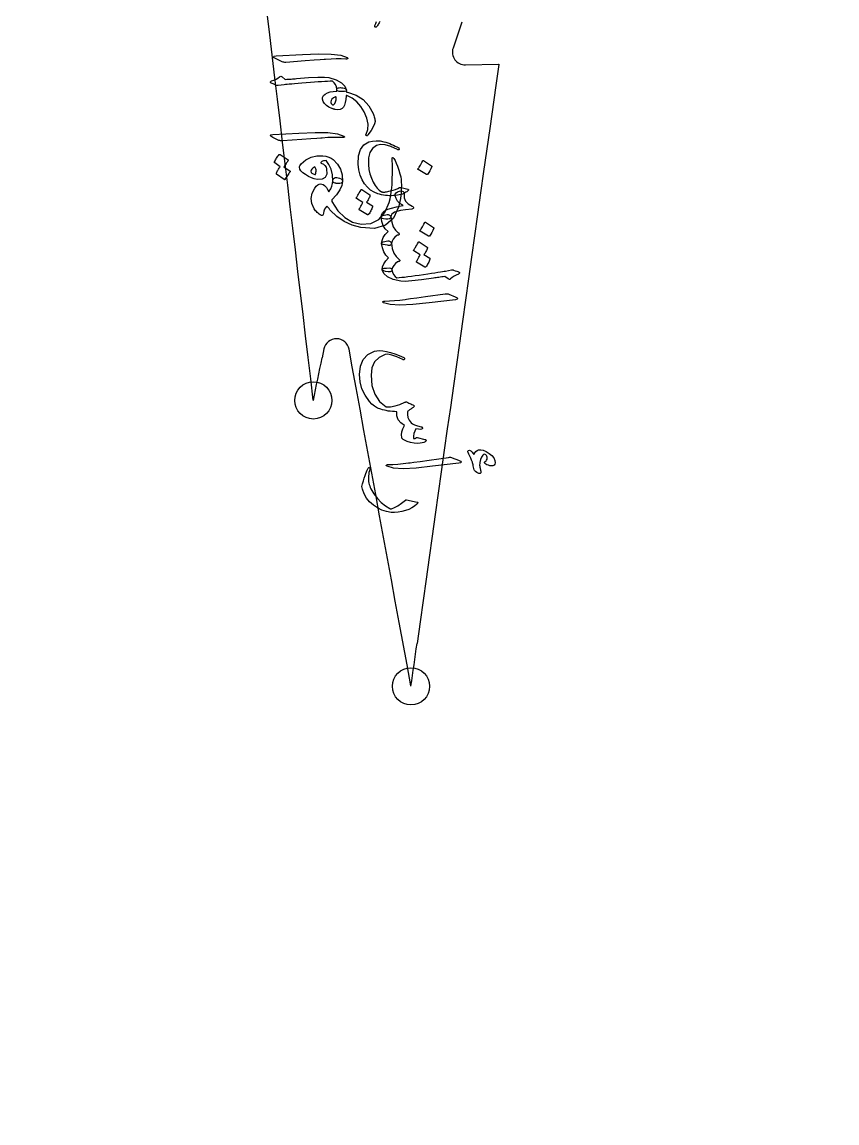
# Model space of a CAD drawing. Header units: millimetres. Extents: x -61 to 61, y -61 to 61.
# Drawn here: x -6.07 to 9.91, y 5.17 to 26.74 of the extents above; entities that cross this region are included whole.
import ezdxf

# ---------------------------------------------------------------- set-up
doc = ezdxf.new("R2010")
doc.units = ezdxf.units.MM
for name, color, linetype in [('CUT_INNER', 6, 'Continuous'), ('CUT_OUTER', 1, 'Continuous'), ('ENGRAVE', 7, 'Continuous'), ('TEXT', 5, 'Continuous')]:
    doc.layers.add(name, color=color, linetype=linetype)

msp = doc.modelspace()

# ---------------------------------------------------------------- linework, layer by layer
at = {"layer": 'CUT_INNER'}
for points in [[(-0.356, 19.3264), (-0.3567, 19.331), (-0.4062, 19.7464), (-0.4564, 20.1679), (-0.5065, 20.5894), (-0.5567, 21.0109), (-0.6571, 21.8539), (-0.7073, 22.2754), (-0.7574, 22.6968), (-0.8076, 23.1183), (-0.8578, 23.5398), (-0.908, 23.9613), (-0.9581, 24.3828), (-1.0083, 24.8043), (-1.0585, 25.2257), (-1.1087, 25.6472), (-1.209, 26.4902), (-1.2592, 26.9117)], [(2.5518, 26.7387), (2.3827, 26.2276)], [(2.6252, 25.8991), (3.2729, 25.9126), (3.2786, 25.9125), (3.2781, 25.9068), (3.2196, 25.4925), (3.1009, 24.6519), (2.9823, 23.8113), (2.9229, 23.391), (2.8636, 22.9707), (2.7449, 22.1301), (2.6856, 21.7098), (2.6262, 21.2895), (2.5669, 20.8692), (2.5076, 20.4489), (2.4482, 20.0286), (2.3889, 19.6084), (2.3296, 19.1881), (2.2702, 18.7678), (2.2109, 18.3475), (2.1515, 17.9272), (2.0329, 17.0866), (1.9735, 16.6663), (1.9142, 16.246), (1.8549, 15.8257), (1.7955, 15.4054), (1.7362, 14.9851), (1.6768, 14.5648)], [(-0.1476, 20.3342), (-0.1843, 20.1563)], [(1.5581, 13.7257), (1.5571, 13.7302), (1.4814, 14.1417), (1.3278, 14.9766), (1.251, 15.3941), (1.1742, 15.8115), (1.0974, 16.229), (1.0206, 16.6464), (0.9438, 17.0639), (0.867, 17.4813), (0.7902, 17.8988), (0.7134, 18.3163), (0.6366, 18.7337), (0.5598, 19.1512), (0.483, 19.5686), (0.4062, 19.9861), (0.3432, 20.3288)]]:
    msp.add_lwpolyline(points, dxfattribs=at)
for centre, radius, start, end in [((-0.0002, 17.3599), 35.4925, 90.05252, 183.22118), ((0.0003, 17.36), 35.4924, 355.66465, 87.11091), ((2.62, 26.1491), 0.25, 161.68919, 271.194), ((0.0973, 20.2836), 0.25, 10.42388, 168.32932), ((-771.8211, 179.3261), 787.8822, 348.2831252, 348.3447581), ((-778.4985, 124.4954), 787.8822, 351.917912, 351.9795449)]:
    msp.add_arc(centre, radius, start, end, dxfattribs=at)
at = {"layer": 'CUT_OUTER'}
msp.add_circle((0, 0), 60.75, dxfattribs=at)
at = {"layer": 'ENGRAVE'}
for centre, radius in [((0, 17.3597), 40.0734), ((-0.356, 19.325), 0.3645), ((1.5582, 13.7242), 0.3645)]:
    msp.add_circle(centre, radius, dxfattribs=at)
at = {"layer": 'TEXT'}
msp.add_lwpolyline([(0.9468, 26.7471), (0.9353, 26.7252), (0.9244, 26.7057), (0.914, 26.6883), (0.9044, 26.6731), (0.8955, 26.6598), (0.8874, 26.6487), (0.8806, 26.642), (0.8734, 26.6383), (0.8657, 26.6374), (0.8577, 26.6395), (0.8512, 26.6439), (0.8482, 26.6503), (0.8487, 26.6587), (0.8527, 26.669), (0.8692, 26.7092), (0.8816, 26.7457)], dxfattribs=at)
for points in [[(-1.0836, 26.017), (-1.1214, 26.0386), (-1.1343, 26.0553), (-1.1223, 26.0669), (-1.0854, 26.0736), (-0.5716, 26.0998), (-0.2562, 26.115), (-0.005, 26.1107), (0.182, 26.0869), (0.305, 26.0436), (0.3148, 26.0363), (0.3201, 26.0299), (0.3206, 26.0245), (0.3165, 26.0201), (0.3102, 26.0167), (0.3021, 26.0144), (0.2923, 26.0133), (0.2806, 26.0133), (0.1902, 26.0171), (0.094, 26.017), (-0.0078, 26.013), (-0.1152, 26.005), (-0.1433, 26.0035), (-0.2191, 25.9985), (-0.3427, 25.99), (-0.514, 25.9781), (-0.894, 25.9482), (-0.9142, 25.948), (-0.9327, 25.9499), (-0.9495, 25.9537), (-0.9647, 25.9596)], [(-1.0848, 25.4981), (-1.1183, 25.5136), (-1.1448, 25.5257), (-1.1645, 25.5344), (-1.1772, 25.5397), (-1.1853, 25.5437), (-1.1909, 25.5486), (-1.1942, 25.5545), (-1.1951, 25.5614), (-1.1935, 25.569), (-1.1893, 25.5752), (-1.1825, 25.5801), (-1.1732, 25.5835), (-1.1277, 25.5989), (-1.0865, 25.6179), (-1.0496, 25.6406), (-1.0169, 25.6668), (-1.0065, 25.6741), (-0.9951, 25.6758), (-0.9826, 25.672), (-0.969, 25.6626), (-0.9062, 25.6139), (-0.8771, 25.6158), (-0.8485, 25.6177), (-0.8204, 25.6197), (-0.7928, 25.6216), (-0.7658, 25.6236), (-0.7393, 25.6256), (-0.7133, 25.6277), (-0.6879, 25.6297), (-0.4522, 25.6486), (-0.2681, 25.6584), (-0.1357, 25.6592), (-0.055, 25.6509), (0.0902, 25.6052), (0.1965, 25.5491), (0.2639, 25.4827), (0.2924, 25.4059), (0.2923, 25.4038), (0.2922, 25.4017), (0.2922, 25.3996), (0.2921, 25.3975), (0.2798, 25.3856), (0.2526, 25.3788), (0.2104, 25.3771), (0.1532, 25.3804), (0.1322, 25.3833), (0.117, 25.3898), (0.1078, 25.4), (0.1044, 25.4139), (0.0961, 25.4674), (0.0788, 25.5123), (0.0525, 25.5487), (0.0172, 25.5767), (-0.0266, 25.5768), (-0.0765, 25.5757), (-0.1324, 25.5734), (-0.1944, 25.57), (-0.2623, 25.5655), (-0.3356, 25.56), (-0.4145, 25.5537), (-0.4989, 25.5463), (-0.5818, 25.5398), (-0.6564, 25.5337), (-0.7225, 25.528), (-0.7803, 25.5228), (-0.8297, 25.5182), (-0.8706, 25.5146), (-0.9032, 25.5119), (-0.9273, 25.5102), (-1.0473, 25.4944), (-1.0591, 25.4942), (-1.0692, 25.4948), (-1.0778, 25.4961), (-1.0848, 25.4981)], [(0.3136, 25.3631), (0.4835, 25.3068), (0.624, 25.2186), (0.7351, 25.0984), (0.8169, 24.9462), (0.825, 24.925), (0.8321, 24.9042), (0.8384, 24.8836), (0.8437, 24.8634), (0.8481, 24.8436), (0.8512, 24.8244), (0.8532, 24.8057), (0.8541, 24.7876), (0.8458, 24.743), (0.8199, 24.6845), (0.7764, 24.612), (0.7153, 24.5257), (0.7067, 24.5165), (0.6985, 24.5112), (0.6907, 24.5099), (0.6833, 24.5124), (0.6778, 24.5176), (0.6755, 24.5242), (0.6763, 24.5323), (0.6804, 24.5418), (0.7142, 24.6328), (0.7185, 24.7364), (0.6932, 24.8524), (0.6384, 24.981), (0.573, 25.0868), (0.4945, 25.1754), (0.403, 25.2468), (0.2984, 25.301), (0.2946, 25.3008), (0.2916, 25.2997), (0.2893, 25.2979), (0.2877, 25.2952), (0.2805, 25.2234), (0.2695, 25.1625), (0.2548, 25.1126), (0.2364, 25.0734), (0.2092, 25.0437), (0.1726, 25.0259), (0.1266, 25.0201), (0.0712, 25.0261), (0.0638, 25.0276), (0.0564, 25.0293), (0.0488, 25.0313), (0.0411, 25.0336), (0.0332, 25.0362), (0.0249, 25.039), (0.0162, 25.0422), (0.0071, 25.0456), (-0.0515, 25.0726), (-0.0997, 25.1045), (-0.1375, 25.1412), (-0.1649, 25.1826), (-0.1791, 25.2244), (-0.1772, 25.2622), (-0.1593, 25.2958), (-0.1254, 25.3253), (-0.0788, 25.3504), (-0.0252, 25.3687), (0.0355, 25.3801), (0.1032, 25.3847), (0.1033, 25.3888), (0.1033, 25.3928), (0.1031, 25.3966), (0.1028, 25.4004), (0.1025, 25.4041), (0.1023, 25.408), (0.1023, 25.412), (0.1024, 25.4161), (0.106, 25.43), (0.1155, 25.4406), (0.1309, 25.4478), (0.1521, 25.4516), (0.1753, 25.4526), (0.1986, 25.4512), (0.2221, 25.4475), (0.2458, 25.4414), (0.2665, 25.4338), (0.2812, 25.4257), (0.2899, 25.4171), (0.2925, 25.408), (0.2908, 25.3683), (0.2946, 25.3679), (0.2997, 25.3669), (0.306, 25.3653), (0.3136, 25.3631)], [(0.0754, 25.2728), (0.0362, 25.2525), (0.0082, 25.2297), (-0.0088, 25.2042), (-0.0145, 25.1762), (-0.0108, 25.1592), (-0.0044, 25.1439), (0.0047, 25.1303), (0.0165, 25.1184), (0.0229, 25.1145), (0.0299, 25.1136), (0.0376, 25.1159), (0.0459, 25.1213), (0.0658, 25.1421), (0.08, 25.1727), (0.0887, 25.2133), (0.0917, 25.2638), (0.0909, 25.269), (0.0879, 25.2723), (0.0827, 25.2736), (0.0754, 25.2728)], [(-1.1492, 24.4775), (-1.187, 24.4991), (-1.1999, 24.5158), (-1.1879, 24.5274), (-1.151, 24.5341), (-0.6372, 24.5603), (-0.3219, 24.5755), (-0.0707, 24.5712), (0.1164, 24.5474), (0.2393, 24.5041), (0.2492, 24.4968), (0.2544, 24.4904), (0.255, 24.485), (0.2509, 24.4806), (0.2446, 24.4772), (0.2365, 24.4749), (0.2267, 24.4738), (0.215, 24.4738), (0.1245, 24.4776), (0.0284, 24.4775), (-0.0734, 24.4735), (-0.1808, 24.4655), (-0.2089, 24.464), (-0.2847, 24.459), (-0.4083, 24.4505), (-0.5796, 24.4386), (-0.9596, 24.4087), (-0.9798, 24.4086), (-0.9983, 24.4104), (-1.0151, 24.4142), (-1.0303, 24.4201)], [(1.4602, 23.4027), (1.4391, 23.3901), (1.4155, 23.3787), (1.3893, 23.3684), (1.3605, 23.3593), (1.3291, 23.3515), (1.2949, 23.3455), (1.2578, 23.3411), (1.218, 23.3383), (1.1771, 23.3363), (1.1367, 23.3361), (1.0971, 23.3378), (1.058, 23.3413), (1.0194, 23.3467), (0.9812, 23.354), (0.9434, 23.3632), (0.9059, 23.3742), (0.8345, 23.4043), (0.7677, 23.447), (0.7054, 23.5022), (0.6476, 23.57), (0.5983, 23.6496), (0.5614, 23.7403), (0.5371, 23.8422), (0.5252, 23.9551), (0.5315, 24.1172), (0.5684, 24.2436), (0.636, 24.3343), (0.7343, 24.3895), (0.8056, 24.4067), (0.8784, 24.4131), (0.9527, 24.4087), (1.0287, 24.3935), (1.0676, 24.3821), (1.1057, 24.3697), (1.1428, 24.3562), (1.1791, 24.3416), (1.2145, 24.3259), (1.2494, 24.3091), (1.2836, 24.2913), (1.3171, 24.2724), (1.3228, 24.2674), (1.3269, 24.2625), (1.3294, 24.258), (1.3302, 24.2536), (1.3297, 24.2478), (1.3278, 24.243), (1.3246, 24.2392), (1.32, 24.2365), (1.3145, 24.2349), (1.3084, 24.2346), (1.3018, 24.2357), (1.2946, 24.238), (1.1629, 24.2981), (1.0506, 24.3315), (0.9577, 24.3383), (0.8841, 24.3185), (0.8048, 24.2613), (0.7514, 24.1807), (0.7239, 24.0764), (0.7223, 23.9486), (0.7345, 23.8516), (0.7543, 23.7613), (0.7816, 23.6778), (0.8164, 23.6011), (0.8548, 23.5367), (0.8951, 23.4841), (0.9373, 23.4431), (0.9813, 23.4139), (0.9836, 23.4129), (0.9864, 23.4119), (0.9895, 23.4109), (0.993, 23.4099), (0.9971, 23.4089), (1.0018, 23.4079), (1.0072, 23.407), (1.0132, 23.4061), (1.021, 23.4048), (1.0315, 23.4049), (1.0448, 23.4063), (1.0608, 23.4092), (1.0796, 23.413), (1.1012, 23.4174), (1.1255, 23.4224), (1.1526, 23.428), (1.2067, 23.4411), (1.2552, 23.4566), (1.2982, 23.4748), (1.3355, 23.4954), (1.3411, 23.4971), (1.3476, 23.4978), (1.3549, 23.4974), (1.363, 23.496), (1.4971, 23.4627), (1.5037, 23.4606), (1.5083, 23.4582), (1.5112, 23.4555), (1.5122, 23.4525), (1.5129, 23.4504), (1.5128, 23.4482), (1.5119, 23.4461), (1.5102, 23.444), (1.5025, 23.4349), (1.4916, 23.425), (1.4775, 23.4143), (1.4602, 23.4027)], [(-1.1118, 23.98), (-1.1143, 23.9827), (-1.1158, 23.9864), (-1.1161, 23.9911), (-1.1153, 23.9968), (-1.1067, 24.0171), (-1.0974, 24.0366), (-1.0873, 24.0555), (-1.0765, 24.0737), (-1.0647, 24.0913), (-1.052, 24.1085), (-1.0382, 24.1252), (-1.0233, 24.1415), (-1.0189, 24.1446), (-1.0143, 24.1458), (-1.0095, 24.1452), (-1.0045, 24.1428), (-0.85, 24.0358), (-0.848, 24.0329), (-0.8482, 24.0289), (-0.8505, 24.0236), (-0.855, 24.0171), (-0.859, 24.0127), (-0.8646, 24.0055), (-0.8718, 23.9955), (-0.8805, 23.9827), (-0.8909, 23.9669), (-0.9032, 23.948), (-0.9172, 23.9261), (-0.9331, 23.9012), (-0.8133, 23.8166), (-0.8097, 23.8127), (-0.8089, 23.808), (-0.8111, 23.8023), (-0.8163, 23.7958), (-0.8207, 23.7901), (-0.8273, 23.7811), (-0.8362, 23.7688), (-0.8474, 23.7531), (-0.8607, 23.734), (-0.8764, 23.711), (-0.8943, 23.6841), (-0.9144, 23.6535), (-0.9177, 23.6503), (-0.9209, 23.649), (-0.924, 23.6495), (-0.927, 23.6519), (-1.0751, 23.7608), (-1.0776, 23.7635), (-1.0791, 23.7672), (-1.0794, 23.7719), (-1.0786, 23.7776), (-1.0722, 23.7949), (-1.0649, 23.8116), (-1.0567, 23.8277), (-1.0476, 23.8433), (-1.0377, 23.8583), (-1.0272, 23.8728), (-1.0161, 23.8867), (-1.0043, 23.9)], [(-0.628, 23.8924), (-0.6253, 23.9066), (-0.6183, 23.9223), (-0.6072, 23.9393), (-0.5917, 23.9578), (-0.5013, 24.0357), (-0.401, 24.0883), (-0.2907, 24.1156), (-0.1706, 24.1177), (-0.1084, 24.1087), (-0.0534, 24.0934), (-0.0054, 24.0718), (0.0356, 24.044), (0.1188, 23.9561), (0.1766, 23.8555), (0.2091, 23.742), (0.2161, 23.6157), (0.2126, 23.6032), (0.2031, 23.5927), (0.1877, 23.5844), (0.1664, 23.5781), (0.1546, 23.5759), (0.1427, 23.5747), (0.1305, 23.5743), (0.1181, 23.5749), (0.1059, 23.5762), (0.0942, 23.5778), (0.083, 23.5797), (0.0724, 23.5821), (0.0541, 23.5885), (0.0406, 23.5976), (0.032, 23.6093), (0.0281, 23.6237), (0.0169, 23.7469), (-0.0091, 23.8545), (-0.0499, 23.9465), (-0.1055, 24.0229), (-0.1351, 24.0206), (-0.1586, 24.0173), (-0.1762, 24.0129), (-0.1878, 24.0075), (-0.1979, 24.0009), (-0.2046, 23.9946), (-0.2078, 23.9888), (-0.2077, 23.9833), (-0.2065, 23.9794), (-0.2048, 23.9763), (-0.2026, 23.974), (-0.1998, 23.9725), (-0.1594, 23.9506), (-0.1286, 23.9244), (-0.1074, 23.894), (-0.0958, 23.8592), (-0.0923, 23.7595), (-0.1222, 23.6924), (-0.1856, 23.6578), (-0.2823, 23.6558), (-0.3373, 23.6665), (-0.3941, 23.6857), (-0.4525, 23.7133), (-0.5127, 23.7493), (-0.5642, 23.7868), (-0.6006, 23.8232), (-0.6219, 23.8584), (-0.628, 23.8924)], [(-0.3274, 23.4819), (-0.2976, 23.5216), (-0.2686, 23.549), (-0.2403, 23.5642), (-0.2129, 23.5671), (-0.1874, 23.5623), (-0.1633, 23.5524), (-0.1404, 23.5373), (-0.1187, 23.517), (-0.0992, 23.4939), (-0.0825, 23.4705), (-0.0688, 23.4466), (-0.0579, 23.4223), (-0.0557, 23.4161), (-0.0525, 23.4143), (-0.0483, 23.4168), (-0.0432, 23.4238), (-0.0144, 23.4729), (0.0071, 23.5226), (0.0212, 23.5729), (0.0281, 23.6237), (0.0358, 23.6569), (0.0514, 23.6793), (0.0749, 23.6908), (0.1063, 23.6916), (0.1554, 23.6819), (0.19, 23.666), (0.2103, 23.644), (0.2161, 23.6157), (0.2007, 23.5374), (0.1609, 23.4507), (0.0967, 23.3556), (0.0081, 23.2521), (0.0047, 23.2458), (0.0034, 23.2392), (0.0041, 23.2323), (0.0069, 23.2249), (0.1251, 23.0422), (0.2607, 22.907), (0.4138, 22.8195), (0.5844, 22.7797), (0.7718, 22.7926), (0.9256, 22.8677), (1.0456, 23.0049), (1.1319, 23.2042), (1.1499, 23.2745), (1.165, 23.3553), (1.1771, 23.4465), (1.1863, 23.5482), (1.1923, 23.6602), (1.1947, 23.7825), (1.1937, 23.915), (1.1892, 24.0577), (1.1886, 24.0679), (1.19, 24.0754), (1.1933, 24.0802), (1.1986, 24.0824), (1.205, 24.0817), (1.2115, 24.0782), (1.2182, 24.0717), (1.225, 24.0624), (1.2462, 24.0234), (1.2688, 23.9732), (1.2927, 23.9116), (1.318, 23.8387), (1.3407, 23.7663), (1.3567, 23.7042), (1.3661, 23.6522), (1.3689, 23.6105), (1.3691, 23.5395), (1.3672, 23.4709), (1.3633, 23.4048), (1.3575, 23.3411), (1.3496, 23.2799), (1.3398, 23.2215), (1.328, 23.1658), (1.3142, 23.1127), (1.2129, 22.8963), (1.0564, 22.7575), (0.8445, 22.6964), (0.5773, 22.713), (0.4059, 22.7587), (0.2485, 22.8301), (0.1054, 22.9274), (-0.0235, 23.0505), (-0.033, 23.0619), (-0.0414, 23.0724), (-0.0489, 23.082), (-0.0553, 23.0905), (-0.061, 23.0982), (-0.0662, 23.1049), (-0.0709, 23.1106), (-0.0752, 23.1154), (-0.0825, 23.1243), (-0.0887, 23.1291), (-0.0938, 23.13), (-0.0977, 23.1269), (-0.1194, 23.0998), (-0.1363, 23.0689), (-0.1483, 23.0341), (-0.1556, 22.9954), (-0.1614, 22.9708), (-0.1699, 22.9552), (-0.1811, 22.9486), (-0.1952, 22.9511), (-0.2189, 22.9632), (-0.2409, 22.9765), (-0.2611, 22.9911), (-0.2796, 23.007), (-0.2966, 23.0239), (-0.3124, 23.0419), (-0.327, 23.0608), (-0.3403, 23.0807), (-0.3833, 23.1822), (-0.3955, 23.2829), (-0.3769, 23.3828), (-0.3274, 23.4819)], [(1.9599, 23.9236), (1.9626, 23.921), (1.9643, 23.9173), (1.9649, 23.9126), (1.9645, 23.9067), (1.9487, 23.8652), (1.9291, 23.826), (1.9058, 23.7891), (1.8787, 23.7545), (1.8745, 23.7512), (1.8703, 23.7496), (1.8661, 23.7499), (1.8618, 23.7521), (1.6988, 23.8482), (1.6949, 23.8519), (1.6939, 23.8566), (1.6957, 23.8625), (1.7005, 23.8695), (1.7046, 23.8755), (1.7107, 23.885), (1.7189, 23.898), (1.7292, 23.9145), (1.7415, 23.9348), (1.7558, 23.959), (1.7722, 23.9873), (1.7905, 24.0196), (1.7936, 24.0239), (1.7968, 24.0261), (1.7999, 24.0262), (1.8032, 24.0241)], [(-0.4053, 23.8138), (-0.4003, 23.7928), (-0.3855, 23.7758), (-0.3608, 23.7629), (-0.3263, 23.7539), (-0.3208, 23.7538), (-0.3168, 23.7541), (-0.3145, 23.7546), (-0.3136, 23.7555), (-0.3077, 23.7763), (-0.304, 23.7975), (-0.3027, 23.819), (-0.3037, 23.8409), (-0.307, 23.8602), (-0.3122, 23.8763), (-0.3193, 23.889), (-0.3285, 23.8984), (-0.363, 23.8764), (-0.3874, 23.8549), (-0.4015, 23.8341), (-0.4053, 23.8138)], [(0.8007, 23.1347), (0.8034, 23.1321), (0.8051, 23.1285), (0.8057, 23.1237), (0.8053, 23.1179), (0.7979, 23.0969), (0.7897, 23.0765), (0.7807, 23.0568), (0.7709, 23.0377), (0.7602, 23.0192), (0.7484, 23.001), (0.7355, 22.9832), (0.7216, 22.9657), (0.7173, 22.9623), (0.7127, 22.9608), (0.7078, 22.9611), (0.7026, 22.9632), (0.5396, 23.0615), (0.5374, 23.0642), (0.5373, 23.0683), (0.5393, 23.0738), (0.5434, 23.0806), (0.5472, 23.0854), (0.5524, 23.093), (0.559, 23.1036), (0.567, 23.1172), (0.5765, 23.1338), (0.5877, 23.1536), (0.6005, 23.1766), (0.615, 23.2029), (0.4884, 23.2807), (0.4845, 23.2844), (0.4834, 23.2891), (0.4853, 23.295), (0.4901, 23.302), (0.4942, 23.308), (0.5003, 23.3175), (0.5085, 23.3305), (0.5188, 23.347), (0.5311, 23.3673), (0.5454, 23.3915), (0.5617, 23.4198), (0.5801, 23.4521), (0.5832, 23.4555), (0.5864, 23.457), (0.5896, 23.4567), (0.5928, 23.4545), (0.7495, 23.354), (0.7522, 23.3514), (0.7539, 23.3477), (0.7545, 23.3429), (0.7541, 23.3371), (0.7487, 23.3193), (0.7424, 23.3019), (0.7351, 23.2851), (0.7269, 23.2688), (0.7179, 23.253), (0.7083, 23.2377), (0.6979, 23.2229), (0.6869, 23.2086)], [(0.9726, 22.918), (0.9819, 22.9607), (0.999, 22.9975), (1.0239, 23.0283), (1.0566, 23.0532), (1.1029, 23.0735), (1.1749, 23.0949), (1.2725, 23.1173), (1.3958, 23.1408), (1.4007, 23.1422), (1.4026, 23.1441), (1.4016, 23.1465), (1.3977, 23.1493), (1.3403, 23.1853), (1.2965, 23.2282), (1.2664, 23.278), (1.2498, 23.3347), (1.2511, 23.3673), (1.265, 23.3933), (1.2915, 23.4127), (1.3306, 23.4254), (1.3751, 23.4284), (1.4053, 23.4206), (1.4212, 23.4019), (1.4228, 23.3722), (1.4229, 23.2957), (1.4496, 23.2298), (1.5027, 23.1745), (1.5824, 23.1298), (1.5953, 23.1234), (1.6039, 23.116), (1.6083, 23.1077), (1.6085, 23.0986), (1.6051, 23.0891), (1.5988, 23.082), (1.5895, 23.0772), (1.5772, 23.0747), (1.4528, 23.059), (1.3544, 23.043), (1.2819, 23.0268), (1.2354, 23.0103), (1.2065, 22.9924), (1.1849, 22.9717), (1.1704, 22.9482), (1.1631, 22.922), (1.1541, 22.8976), (1.1343, 22.8817), (1.1037, 22.8743), (1.0624, 22.8754), (1.0218, 22.8821), (0.9932, 22.8914), (0.9768, 22.9034), (0.9726, 22.918)], [(1.1739, 22.4054), (1.1688, 22.3884), (1.1634, 22.376), (1.1576, 22.3681), (1.1514, 22.3646), (1.1419, 22.3629), (1.1303, 22.3621), (1.1165, 22.3623), (1.1006, 22.3636), (1.0495, 22.3706), (1.0129, 22.3792), (0.9909, 22.3895), (0.9833, 22.4014), (0.9902, 22.4587), (1.0132, 22.5164), (1.0524, 22.5744), (1.1077, 22.6327), (1.0548, 22.6862), (1.0147, 22.7516), (0.9873, 22.8288), (0.9726, 22.918), (0.9743, 22.9277), (0.9801, 22.9356), (0.9899, 22.9418), (1.0037, 22.9462), (1.0923, 22.965), (1.1022, 22.9671), (1.1129, 22.9665), (1.1245, 22.9633), (1.137, 22.9575), (1.1466, 22.9506), (1.1542, 22.9425), (1.1597, 22.9329), (1.1631, 22.922), (1.1812, 22.8154), (1.2116, 22.7281), (1.2544, 22.6602), (1.3094, 22.6115), (1.3169, 22.6059), (1.3224, 22.5991), (1.3257, 22.5912), (1.3269, 22.5822), (1.3259, 22.5739), (1.3225, 22.5679), (1.3166, 22.5642), (1.3083, 22.5628), (1.3004, 22.5624), (1.2935, 22.5614), (1.2877, 22.56), (1.283, 22.558), (1.241, 22.5215), (1.2088, 22.4839), (1.1864, 22.4452), (1.1739, 22.4054)], [(1.9999, 22.7149), (2.0026, 22.7123), (2.0043, 22.7086), (2.0049, 22.7039), (2.0045, 22.698), (1.9887, 22.6565), (1.9691, 22.6173), (1.9458, 22.5804), (1.9187, 22.5459), (1.9145, 22.5425), (1.9103, 22.5409), (1.9061, 22.5412), (1.9018, 22.5434), (1.7388, 22.6395), (1.7349, 22.6432), (1.7339, 22.6479), (1.7357, 22.6538), (1.7405, 22.6608), (1.7446, 22.6668), (1.7508, 22.6763), (1.759, 22.6894), (1.7692, 22.7058), (1.7815, 22.7261), (1.7958, 22.7504), (1.8122, 22.7786), (1.8306, 22.8109), (1.8337, 22.8152), (1.8368, 22.8174), (1.84, 22.8175), (1.8432, 22.8154)], [(1.1847, 21.8887), (1.1796, 21.8718), (1.1741, 21.8594), (1.1684, 21.8515), (1.1622, 21.848), (1.1527, 21.8462), (1.1411, 21.8455), (1.1273, 21.8457), (1.1114, 21.847), (1.0603, 21.854), (1.0237, 21.8626), (1.0016, 21.8729), (0.9941, 21.8848), (1.001, 21.9421), (1.024, 21.9998), (1.0632, 22.0578), (1.1185, 22.1161), (1.0656, 22.1696), (1.0255, 22.2349), (0.998, 22.3122), (0.9833, 22.4014), (0.9851, 22.4111), (0.9909, 22.419), (1.0007, 22.4252), (1.0145, 22.4296), (1.1031, 22.4484), (1.113, 22.4504), (1.1237, 22.4499), (1.1353, 22.4467), (1.1477, 22.4408), (1.1574, 22.434), (1.165, 22.4258), (1.1705, 22.4163), (1.1739, 22.4054), (1.192, 22.2988), (1.2224, 22.2115), (1.2651, 22.1435), (1.3202, 22.0949), (1.3277, 22.0892), (1.3331, 22.0825), (1.3365, 22.0746), (1.3377, 22.0656), (1.3367, 22.0573), (1.3333, 22.0512), (1.3274, 22.0475), (1.3191, 22.0462), (1.3111, 22.0457), (1.3043, 22.0448), (1.2985, 22.0433), (1.2937, 22.0414), (1.2517, 22.0049), (1.2196, 21.9673), (1.1972, 21.9286), (1.1847, 21.8887)], [(1.9257, 22.1096), (1.9284, 22.1071), (1.93, 22.1034), (1.9307, 22.0986), (1.9303, 22.0928), (1.9229, 22.0718), (1.9147, 22.0514), (1.9057, 22.0317), (1.8959, 22.0126), (1.8852, 21.9941), (1.8734, 21.9759), (1.8605, 21.9581), (1.8466, 21.9407), (1.8423, 21.9373), (1.8377, 21.9357), (1.8328, 21.936), (1.8276, 21.9381), (1.6645, 22.0364), (1.6624, 22.0392), (1.6623, 22.0433), (1.6643, 22.0487), (1.6684, 22.0556), (1.6722, 22.0603), (1.6774, 22.0679), (1.684, 22.0785), (1.692, 22.0921), (1.7015, 22.1087), (1.7127, 22.1285), (1.7255, 22.1515), (1.74, 22.1778), (1.6134, 22.2556), (1.6095, 22.2593), (1.6084, 22.264), (1.6103, 22.2699), (1.615, 22.2769), (1.6192, 22.2829), (1.6253, 22.2924), (1.6335, 22.3054), (1.6438, 22.3219), (1.656, 22.3422), (1.6704, 22.3665), (1.6867, 22.3947), (1.7051, 22.427), (1.7082, 22.4304), (1.7114, 22.4319), (1.7146, 22.4316), (1.7178, 22.4294), (1.8745, 22.3289), (1.8772, 22.3263), (1.8789, 22.3226), (1.8795, 22.3179), (1.8791, 22.312), (1.8737, 22.2942), (1.8674, 22.2768), (1.8601, 22.26), (1.8519, 22.2437), (1.8429, 22.2279), (1.8332, 22.2126), (1.8229, 22.1978), (1.8119, 22.1835)], [(2.3922, 21.88), (2.4271, 21.8664), (2.4547, 21.8559), (2.4751, 21.8484), (2.4883, 21.8439), (2.4967, 21.8403), (2.5028, 21.8357), (2.5065, 21.83), (2.5078, 21.8231), (2.5067, 21.8153), (2.5028, 21.8087), (2.4963, 21.8034), (2.4871, 21.7994), (2.4421, 21.7808), (2.4016, 21.7589), (2.3658, 21.7337), (2.3345, 21.7051), (2.3244, 21.6971), (2.313, 21.6946), (2.3001, 21.6976), (2.2857, 21.7062), (2.2191, 21.7514), (2.1898, 21.7476), (2.161, 21.7439), (2.1328, 21.7401), (2.105, 21.7363), (2.0778, 21.7326), (2.0512, 21.7289), (2.025, 21.7251), (1.9994, 21.7214), (1.7624, 21.6872), (1.5769, 21.6655), (1.4432, 21.6562), (1.361, 21.6594), (1.2113, 21.6963), (1.1002, 21.7461), (1.0278, 21.8089), (0.9941, 21.8848), (0.994, 21.8869), (0.994, 21.889), (0.994, 21.8911), (0.9939, 21.8932), (1.0056, 21.906), (1.0327, 21.9147), (1.0752, 21.9191), (1.1332, 21.9194), (1.1547, 21.9179), (1.1704, 21.9123), (1.1804, 21.9025), (1.1847, 21.8887), (1.1965, 21.8352), (1.2169, 21.7909), (1.2458, 21.7558), (1.2833, 21.7298), (1.3276, 21.7325), (1.3779, 21.7368), (1.4343, 21.7427), (1.4968, 21.7501), (1.5651, 21.759), (1.6389, 21.7692), (1.7182, 21.7808), (1.803, 21.7936), (1.8865, 21.8055), (1.9614, 21.8165), (2.028, 21.8265), (2.086, 21.8355), (2.1356, 21.8433), (2.1768, 21.8496), (2.2095, 21.8544), (2.2338, 21.8576), (2.3541, 21.8813), (2.366, 21.8822), (2.3763, 21.8823), (2.3851, 21.8816), (2.3922, 21.88)], [(2.4244, 21.3553), (2.464, 21.3359), (2.4781, 21.3199), (2.4667, 21.3074), (2.4298, 21.2983), (1.9121, 21.2388), (1.5943, 21.2031), (1.3401, 21.1914), (1.1494, 21.2034), (1.0224, 21.2393), (1.0119, 21.2461), (1.0062, 21.2522), (1.0053, 21.2576), (1.0092, 21.2623), (1.0153, 21.2661), (1.0233, 21.269), (1.0332, 21.2707), (1.045, 21.2715), (1.1367, 21.2734), (1.2339, 21.2797), (1.3365, 21.2903), (1.4446, 21.3053), (1.4729, 21.3086), (1.5492, 21.3186), (1.6736, 21.3351), (1.846, 21.3581), (2.2283, 21.4127), (2.2486, 21.4142), (2.2675, 21.4135), (2.2847, 21.4107), (2.3004, 21.4057)], [(1.8323, 18.5617), (1.8416, 18.5582), (1.8483, 18.5536), (1.8524, 18.5479), (1.8539, 18.541), (1.853, 18.5321), (1.85, 18.5245), (1.8448, 18.5182), (1.8375, 18.5131), (1.8113, 18.5005), (1.7787, 18.4912), (1.7396, 18.4853), (1.6941, 18.4826), (1.6197, 18.4857), (1.5487, 18.4981), (1.4813, 18.5199), (1.4173, 18.551), (1.4019, 18.5618), (1.3898, 18.5737), (1.3812, 18.5868), (1.376, 18.6009), (1.3716, 18.6526), (1.3796, 18.7085), (1.3999, 18.7687), (1.4326, 18.833), (1.3581, 18.8851), (1.3079, 18.9475), (1.2822, 19.0201), (1.2808, 19.1031), (1.2361, 19.1049), (1.1931, 19.1079), (1.1518, 19.1121), (1.1121, 19.1176), (1.0739, 19.1243), (1.0369, 19.1322), (1.001, 19.1413), (0.9663, 19.1516), (0.9036, 19.176), (0.8454, 19.2095), (0.7919, 19.252), (0.7429, 19.3037), (0.6582, 19.4252), (0.5978, 19.5544), (0.5616, 19.6912), (0.5496, 19.8356), (0.5683, 19.999), (0.6235, 20.1289), (0.715, 20.2255), (0.8431, 20.2887), (0.8895, 20.2979), (0.9445, 20.3003), (1.0081, 20.2961), (1.0804, 20.2852), (1.1597, 20.2668), (1.2423, 20.2403), (1.3283, 20.2057), (1.4176, 20.163), (1.4233, 20.1595), (1.4273, 20.1552), (1.4298, 20.1501), (1.4307, 20.1442), (1.4303, 20.1382), (1.4288, 20.133), (1.4263, 20.1286), (1.4226, 20.1249), (1.4173, 20.1224), (1.4116, 20.1215), (1.4056, 20.1222), (1.3994, 20.1245), (1.2805, 20.1786), (1.183, 20.2132), (1.1069, 20.228), (1.052, 20.2231), (0.9321, 20.1671), (0.8458, 20.0811), (0.7933, 19.9651), (0.7745, 19.8191), (0.7917, 19.6159), (0.8469, 19.4446), (0.9401, 19.3054), (1.0713, 19.1983), (1.1562, 19.2005), (1.2456, 19.2162), (1.3396, 19.2456), (1.438, 19.2886), (1.4479, 19.2939), (1.4569, 19.2969), (1.4648, 19.2975), (1.4717, 19.2956), (1.4956, 19.2847), (1.518, 19.2743), (1.5389, 19.2644), (1.5583, 19.2551), (1.5761, 19.2462), (1.5918, 19.2377), (1.6055, 19.2298), (1.6173, 19.2224), (1.6223, 19.2181), (1.6243, 19.2135), (1.6235, 19.2086), (1.6198, 19.2034), (1.6169, 19.2007), (1.6125, 19.1969), (1.6065, 19.192), (1.599, 19.186), (1.5898, 19.1792), (1.5791, 19.1718), (1.5669, 19.1639), (1.553, 19.1554), (1.5264, 19.1381), (1.5071, 19.1237), (1.4951, 19.1121), (1.4905, 19.1032), (1.4871, 19.0481), (1.4976, 18.9932), (1.5222, 18.9387), (1.5608, 18.8844), (1.5861, 18.8649), (1.6272, 18.8461), (1.6843, 18.8278), (1.7572, 18.8101), (1.7641, 18.8084), (1.77, 18.8051), (1.7749, 18.8002), (1.7787, 18.7936), (1.7812, 18.7875), (1.7822, 18.7815), (1.7815, 18.7758), (1.7792, 18.7703), (1.7661, 18.762), (1.7413, 18.7584), (1.7048, 18.7597), (1.6564, 18.7657), (1.6311, 18.7224), (1.6149, 18.6764), (1.6077, 18.6276), (1.6096, 18.5762), (1.625, 18.5771), (1.6376, 18.5794), (1.6472, 18.5829), (1.6538, 18.5877), (1.66, 18.5931), (1.6663, 18.5964), (1.6727, 18.5976), (1.679, 18.5967)], [(2.7958, 17.9654), (2.7901, 17.9929), (2.7846, 18.0184), (2.7795, 18.0419), (2.7747, 18.0635), (2.7701, 18.0829), (2.7655, 18.1001), (2.7609, 18.115), (2.7564, 18.1277), (2.7513, 18.1406), (2.745, 18.156), (2.7374, 18.1742), (2.7285, 18.1949), (2.7183, 18.2182), (2.7066, 18.2442), (2.6933, 18.2728), (2.6786, 18.304), (2.6741, 18.3167), (2.6739, 18.3277), (2.6779, 18.337), (2.6862, 18.3444), (2.7069, 18.3492), (2.7314, 18.3374), (2.7596, 18.309), (2.7917, 18.264), (2.8108, 18.2993), (2.8317, 18.3263), (2.8544, 18.3447), (2.8788, 18.3548), (2.9252, 18.3576), (2.9758, 18.3473), (3.0307, 18.3238), (3.0899, 18.2872), (3.1431, 18.2431), (3.1802, 18.1974), (3.2012, 18.1501), (3.206, 18.1011), (3.1997, 18.0735), (3.1858, 18.0546), (3.1643, 18.0442), (3.1352, 18.0424), (3.1036, 18.0465), (3.0746, 18.0538), (3.0482, 18.0644), (3.0243, 18.0782), (3.0075, 18.0921), (2.9999, 18.1052), (3.0017, 18.1174), (3.0127, 18.1288), (3.0292, 18.1418), (3.0412, 18.1569), (3.0487, 18.174), (3.0516, 18.1932), (3.0512, 18.2131), (3.0466, 18.2306), (3.0378, 18.2457), (3.0248, 18.2583), (3.0093, 18.2673), (2.9949, 18.2698), (2.9818, 18.2657), (2.9698, 18.255), (2.9417, 18.2152), (2.9213, 18.1671), (2.9089, 18.1107), (2.9043, 18.046), (2.9046, 18.0404), (2.9053, 18.0341), (2.9065, 18.0272), (2.908, 18.0196), (2.9098, 18.0114), (2.9118, 18.0025), (2.9139, 17.993), (2.9162, 17.9827), (2.9185, 17.9717), (2.9206, 17.9617), (2.9226, 17.9527), (2.9244, 17.9448), (2.9259, 17.9378), (2.927, 17.9316), (2.9278, 17.9262), (2.9281, 17.9216), (2.9273, 17.9128), (2.9247, 17.9056), (2.9202, 17.8999), (2.9138, 17.8958), (2.9076, 17.8932), (2.9017, 17.8919), (2.896, 17.8919), (2.8905, 17.8932), (2.8517, 17.913), (2.823, 17.9316), (2.8044, 17.949), (2.7958, 17.9654)], [(2.4911, 18.1518), (2.5307, 18.1324), (2.5448, 18.1164), (2.5334, 18.1038), (2.4966, 18.0947), (1.9788, 18.0352), (1.661, 17.9996), (1.4068, 17.9878), (1.2162, 17.9999), (1.0891, 18.0357), (1.0787, 18.0425), (1.073, 18.0486), (1.0721, 18.0541), (1.076, 18.0588), (1.0821, 18.0626), (1.0901, 18.0654), (1.1, 18.0672), (1.1118, 18.068), (1.2035, 18.0699), (1.3007, 18.0762), (1.4033, 18.0868), (1.5114, 18.1017), (1.5397, 18.1051), (1.616, 18.115), (1.7404, 18.1315), (1.9128, 18.1546), (2.2951, 18.2092), (2.3154, 18.2106), (2.3342, 18.21), (2.3515, 18.2072), (2.3672, 18.2022)], [(1.68, 17.3321), (1.6838, 17.331), (1.6869, 17.3296), (1.6892, 17.3279), (1.6907, 17.326), (1.6913, 17.32), (1.6889, 17.3127), (1.6832, 17.304), (1.6744, 17.2938), (1.6293, 17.2542), (1.5769, 17.2198), (1.5173, 17.1905), (1.4504, 17.1663), (1.3783, 17.1471), (1.307, 17.1347), (1.2367, 17.1293), (1.1673, 17.1308), (1.0756, 17.1477), (0.9874, 17.1768), (0.9026, 17.2182), (0.8212, 17.2718), (0.7472, 17.3365), (0.6865, 17.4109), (0.639, 17.4952), (0.6049, 17.5893), (0.5989, 17.6146), (0.597, 17.64), (0.5989, 17.6654), (0.6049, 17.691), (0.6241, 17.75), (0.642, 17.8032), (0.6586, 17.8508), (0.6738, 17.8926), (0.6877, 17.9285), (0.7002, 17.9585), (0.7114, 17.9825), (0.7213, 18.0005), (0.7244, 18.0043), (0.7275, 18.007), (0.7307, 18.0087), (0.7338, 18.0093), (0.7379, 18.009), (0.7418, 18.0079), (0.7454, 18.0059), (0.7488, 18.0032), (0.7514, 17.9997), (0.7527, 17.9954), (0.7526, 17.9902), (0.7513, 17.9842), (0.7423, 17.9478), (0.735, 17.9129), (0.7294, 17.8797), (0.7255, 17.8481), (0.7233, 17.8179), (0.7228, 17.7887), (0.724, 17.7607), (0.7269, 17.7338), (0.7317, 17.7069), (0.7389, 17.6792), (0.7483, 17.6506), (0.7599, 17.6211), (0.774, 17.5908), (0.7906, 17.5595), (0.8097, 17.5274), (0.8314, 17.4945), (0.9009, 17.402), (0.9758, 17.3232), (1.0564, 17.2581), (1.1424, 17.2065), (1.1494, 17.2032), (1.1574, 17.2015), (1.1664, 17.2014), (1.1764, 17.203), (1.2354, 17.2264), (1.3007, 17.2628), (1.3723, 17.3119), (1.4503, 17.3739), (1.4553, 17.3767), (1.4598, 17.3783), (1.4637, 17.379), (1.4672, 17.3785)]]:
    msp.add_lwpolyline(points, close=True, dxfattribs=at)

doc.saveas('drawing.dxf')
